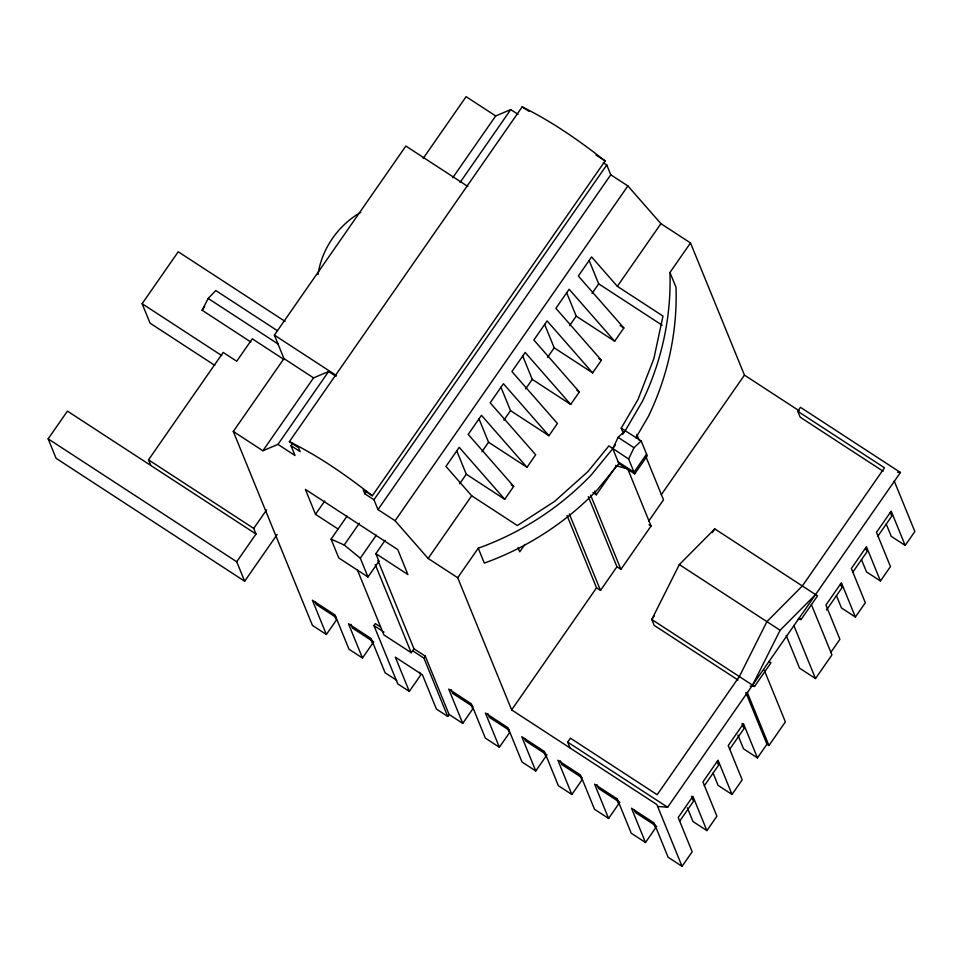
<?xml version="1.0" encoding="UTF-8"?>
<svg xmlns="http://www.w3.org/2000/svg" width="963" height="963" viewBox="0 0 963 963"><rect width="100%" height="100%" fill="white"/><g stroke="black" fill="none" stroke-linecap="round" stroke-linejoin="round"><path stroke-width="1.44" d="M318.019 274.431C321.859 248.731 338.133 225.282 360.668 212.402M603.344 162.723L606.762 164.95L610.783 174.797L627.876 185.931L660.919 223.657L690.507 242.941L669.959 272.481A285.891 276.79 -22.2 0 1 642.357 401.439L625.312 430.605L618.114 437.383L612.757 448.65L591.27 474.915A285.891 276.79 -22.2 0 1 478.25 548.2L457.702 577.74L511.642 709.912L656.838 804.55L682.045 866.327L692.168 851.774L678.193 817.515L692.915 796.341L706.89 830.6L716.905 816.203L702.93 781.944L718.049 760.192L732.024 794.451L742.184 779.849L728.209 745.591L743.472 723.646L757.448 757.893L766.957 744.218L745.831 692.481M641.189 440.958L647.268 455.836L634.713 473.892L628.634 459.002L633.991 447.735L641.189 440.958L621.231 428.174L637.988 399.501L653.865 358.681L662.977 316.069L617.343 286.324L591.607 256.94L578.342 276.02L623.855 327.974L614.659 341.203L576.211 316.153L566.641 292.692M798.219 619.257L801.084 619.498L817.515 595.868L714.775 528.892L679.348 564.571L651.782 619.486L654.19 625.384L737.995 680.01M752.536 685.162L780.114 630.247L815.529 594.568M250.849 342.009L202.122 310.255L208.164 298.434L215.808 290.561L277.236 330.598M635.833 437.888L648.436 416.329A285.891 276.79 -22.2 0 0 676.038 287.371L669.959 272.481M244.662 581.231L56.095 458.316L48.15 438.851L67.434 411.117L256.002 534.032L236.717 561.766L244.662 581.231L277.188 534.453M214.773 365.338L150.072 323.159L142.127 303.706L178.239 251.764L285.096 321.413M202.122 310.255L204.686 306.559M150.806 465.454L148.507 459.833L223.199 352.422L236.717 361.233L252.306 338.832L284.097 359.56M335.931 376.292L328.612 371.513L313.565 377.893L283.977 358.597L274.383 335.112L405.856 146.051L467.886 186.497M334.727 615.935L336.412 620.04L326.361 634.485L312.445 625.408L233.299 431.472L283.977 358.597M423.166 158.426L466.104 96.673L495.692 115.957L510.739 109.589L518.07 114.356M233.299 431.472L262.887 450.756L313.565 377.893M452.754 177.71L495.692 115.957M262.887 450.756L277.946 444.376L328.612 371.513M460.073 182.452L510.739 109.589M292.728 443.221L291.019 445.688L300.131 451.623L298.494 447.614L289.382 441.668L522.175 106.869C551.871 121.494 579.16 140.526 605.125 160.941L372.332 495.74L363.207 489.794L364.845 493.802L373.969 499.749L377.978 509.596L395.071 520.73L428.114 558.456L457.702 577.74M256.002 534.032L253.714 528.41L266.595 509.884M337.905 528.928L315.503 514.326L324.772 500.989M385.116 540.327L375.847 553.653L378.941 561.236L367.986 576.993L338.759 557.938L331.079 539.124L347.089 516.096M364.845 493.802L366.554 491.347M373.969 499.749L606.762 164.95M331.079 539.124L344.2 544.998L359.368 523.186M377.978 509.596L610.783 174.797M367.986 576.993L360.306 558.179L376.316 535.151M395.071 520.73L627.876 185.931M459.664 483.775L466.285 474.229L456.715 450.768M481.909 451.767L488.542 442.234L478.972 418.773M503.878 420.181L510.51 410.635L500.941 387.174M525.617 388.92L532.25 379.374L522.68 355.913M547.562 357.357L554.194 347.824L544.613 324.362M569.578 325.687L576.211 316.153M592.052 293.378L598.685 283.844L589.103 260.383M419.615 672.258L420.723 675.003L409.311 691.41L397.743 683.874L373.945 625.553L375.317 623.591L380.349 626.865M428.114 558.456L471.689 495.789L445.953 466.417L459.219 447.338L504.732 499.291L513.712 486.363L468.211 434.409L481.476 415.33L526.978 467.284L535.681 454.777L490.179 402.823L503.444 383.743L548.946 435.697L557.421 423.503L511.919 371.549L525.184 352.482L570.686 404.436L579.365 391.953L533.851 339.999L547.116 320.932L592.63 372.886L601.394 360.282L555.88 308.329L569.145 289.249L614.659 341.203M617.343 286.324L660.919 223.657M326.361 634.485L312.385 600.226L335.016 614.972L348.991 649.231L362.473 658.018L372.512 643.573L370.839 639.468M357.478 570.156L383.888 634.906L411.237 652.721L413.97 648.785L378.002 560.622L378.941 561.236M425.285 656.164L449.083 714.474L447.723 716.448L423.925 658.126L425.285 656.164L413.97 648.785M524.847 544.468L519.743 551.811L518.034 547.646M615.273 445.038L612.757 448.65L618.836 463.54L634.713 473.892M622.796 434.217L625.312 430.605M592.919 492.562L596.314 494.789L616.404 465.899M646.57 454.151L634.027 472.207L618.138 461.855M449.083 714.474L462.721 723.369L472.773 708.924L471.088 704.808M511.642 709.912L596.542 587.803L567.038 515.518M661.256 494.753L744.447 375.113L690.507 242.941M596.542 587.803L600.515 590.391L616.946 566.762L588.333 496.643M648.713 521.079L663.507 499.809L645.92 456.703M616.946 566.762L620.918 569.35L651.048 526.027L627.479 468.283M462.721 723.369L448.746 689.111L471.376 703.857L485.352 738.115L499.376 747.252L509.427 732.819L507.742 728.702M499.376 747.252L485.4 713.005L508.031 727.751L522.006 762.01L535.753 770.966L545.804 756.533L544.119 752.416M654.346 615.79L651.782 619.486L754.523 686.45L770.954 662.821L768.968 661.533M712.199 532.587L714.775 528.892M570.096 748.01L567.689 742.124L570.433 738.176L657.175 794.716L739.343 676.556L766.909 621.641L802.335 585.961L884.491 467.801L797.749 411.261L800.494 407.325L900.441 472.472L667.636 807.259L657.597 806.416M535.753 770.966L521.777 736.719L544.408 751.465L558.384 785.724L571.866 794.499L581.905 780.066L580.232 775.949M571.866 794.499L557.878 760.252L580.508 774.998L594.484 809.257L608.592 818.442L618.631 804.009L616.404 798.52M608.592 818.442L594.616 784.195L617.247 798.941L631.222 833.2L645.487 842.493L655.526 828.048L653.853 823.943M679.577 821.307L693.48 801.312L691.434 796.305M704.338 785.7L718.615 765.164L717.086 761.408M729.617 749.334L744.038 728.606L741.992 723.598M826.495 610.012L841.987 587.731L840.458 583.975M852.761 572.251L867.037 551.715L865.508 547.959M877.871 536.138L891.774 516.144L890.245 512.388M830.78 652.433L839.905 639.3L825.929 605.053L841.421 582.771L855.397 617.03L865.328 602.742L851.352 568.495L866.471 546.743L880.447 581.002L890.462 566.605L876.486 532.346L891.208 511.172L905.184 545.431L914.85 531.528L894.254 481.067M766.957 744.218L768.943 745.518L785.375 721.889L764.261 670.14M786.241 635.496L799.579 668.178L815.492 678.554L831.936 654.924L811.376 604.547M618.836 463.54L597.337 489.806A285.891 276.79 -22.2 0 1 484.317 563.09L478.25 548.2M897.564 472.219L900.441 472.472M750.225 686.089L754.523 686.45M615.526 465.466L626.769 468.716M289.382 441.668C319.078 456.293 346.355 475.325 372.332 495.74M522.175 106.869L529.012 111.335M596.013 154.995L605.125 160.941M744.447 375.113L799.17 410.792M598.685 283.844L662.147 325.205M883.131 471.244L800.157 417.16L797.749 411.261M620.136 325.554L623.855 327.974M905.184 545.431L891.244 536.343L886.213 524.016M598.914 358.669L601.394 360.282M554.194 347.824L592.63 372.886M880.447 581.002L866.507 571.914L861.476 559.587M576.885 390.34L579.365 391.953M532.25 379.374L570.686 404.436M618.114 437.383L633.991 447.735M628.634 459.002L608.893 445.905L587.767 471.726L554.676 501.326L517.324 525.533L471.689 495.789M855.397 617.03L841.457 607.942L836.426 595.603M510.51 410.635L548.946 435.697M799.097 618.198L801.084 619.498M649.062 524.727L651.048 526.027M679.348 564.571L780.114 630.247M488.542 442.234L526.978 467.284M511.233 484.75L513.712 486.363M274.383 335.112L336.424 375.558M208.164 298.434L278.355 344.188M466.285 474.229L504.732 499.291M142.127 303.706L221.767 355.612M277.946 444.376L295.027 455.523L291.019 445.688M757.448 757.893L743.508 748.805L737.911 735.106M375.847 553.653L407.903 574.55L397.779 549.608L305.379 489.385L315.503 514.326M732.024 794.451L718.085 785.363L713.053 773.036M148.507 459.833L253.714 528.41M706.89 830.6L692.951 821.511L687.365 807.813M567.689 742.124L667.636 807.259M373.945 625.553L384.008 632.113M412.609 650.759L423.925 658.126M336.424 617.632L316.309 604.523L315.286 602.019M373.788 641.984L352.41 628.057L350.881 624.301M472.785 706.517L452.67 693.396L451.141 689.64M509.439 730.399L489.324 717.291L487.796 713.535M547.068 754.932L525.702 741.004L524.679 738.501M581.917 777.647L561.802 764.538L560.273 760.782M619.907 802.408L598.541 788.48L597 784.725M656.802 826.459L635.424 812.531L634.4 810.027M48.15 438.851L236.717 561.766M396.78 680.384L385.092 672.764L371.116 638.505L348.486 623.759L362.473 658.018M682.045 866.327L668.105 857.239L654.13 822.992L631.499 808.234L645.487 842.493M447.723 716.448L436.42 709.081L422.444 674.834L395.336 657.163L409.311 691.41M344.2 544.998L360.306 558.179M793.825 625.456L815.492 678.554M747.264 692.409L768.943 745.518M636.844 434.457L639.107 440.019M621.231 428.174L623.386 433.446M594.785 491.022L596.314 494.789M590.62 495.114L620.918 569.35M569.314 513.929L600.515 590.391M375.257 564.559L411.237 652.721"/></g></svg>
